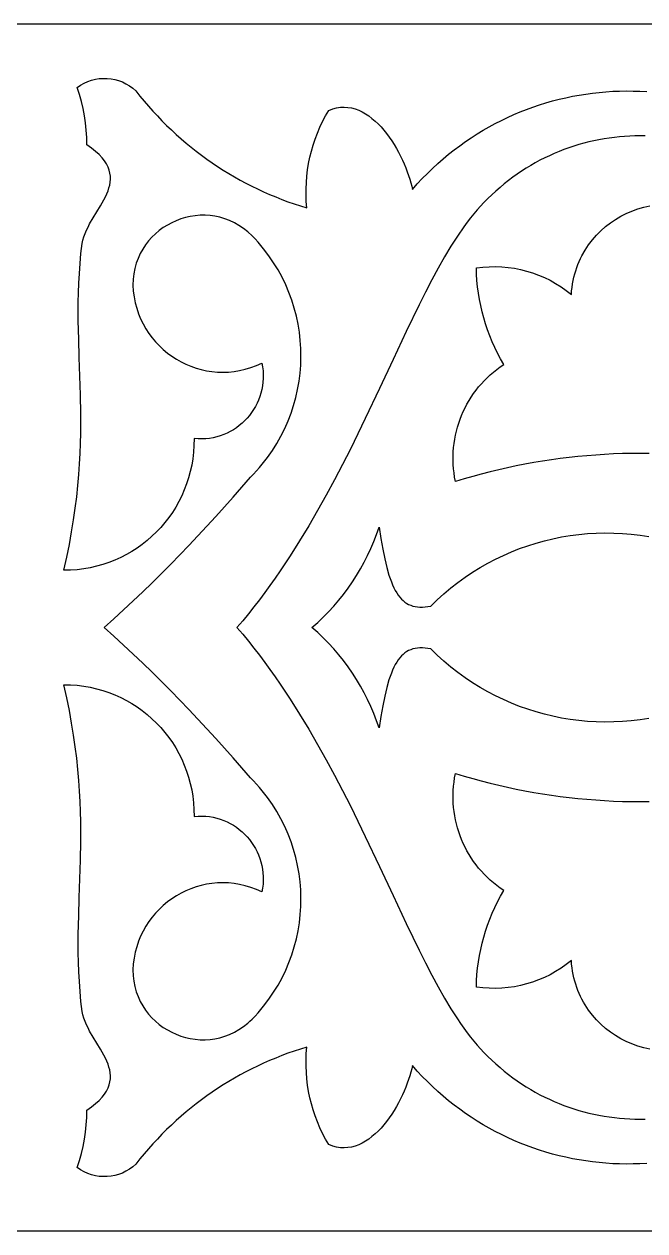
# Model space of a CAD drawing. Extents: x -364 to 370, y 80 to 163.
# Drawn here: x -119.3 to -76.6, y 80.4 to 163.4 of the extents above; entities that cross this region are included whole.
import ezdxf

# ---------------------------------------------------------------- set-up
doc = ezdxf.new("R2010")
doc.units = 0
doc.layers.add('LAYER_1', color=18, linetype='CONTINUOUS')

msp = doc.modelspace()

# ---------------------------------------------------------------- linework, layer by layer
at = {"layer": 'LAYER_1'}
msp.add_lwpolyline([(-364.203, 80.388), (-241.776, 80.388), (-119.349, 80.388), (3.079, 80.388), (125.506, 80.388), (247.933, 80.388), (370.36, 80.388), (370.36, 163.388), (247.933, 163.388), (125.506, 163.388), (3.079, 163.388), (-119.349, 163.388), (-241.776, 163.388), (-364.203, 163.388)], close=True, dxfattribs=at)
for points in [[(-76.511, 85.029), (-76.978, 85.003), (-77.445, 84.988), (-77.913, 84.984), (-78.38, 84.991), (-78.846, 85.009), (-79.312, 85.039), (-79.778, 85.08), (-80.242, 85.131), (-80.705, 85.194), (-81.166, 85.268), (-81.626, 85.353), (-82.084, 85.448), (-82.54, 85.555), (-82.993, 85.673), (-83.444, 85.802), (-83.892, 85.942), (-84.338, 86.092), (-84.78, 86.254), (-85.218, 86.426), (-85.653, 86.61), (-86.085, 86.804), (-86.512, 87.009), (-86.935, 87.225), (-87.354, 87.452), (-87.767, 87.69), (-88.177, 87.938), (-88.581, 88.197), (-88.979, 88.467), (-89.372, 88.748), (-89.76, 89.039), (-90.141, 89.341), (-90.517, 89.654), (-90.886, 89.978), (-91.248, 90.312), (-91.604, 90.657), (-91.952, 91.012), (-92.294, 91.378), (-92.628, 91.755), (-92.677, 91.529), (-92.738, 91.293), (-92.81, 91.048), (-92.892, 90.795), (-92.984, 90.537), (-93.086, 90.274), (-93.197, 90.007), (-93.318, 89.738), (-93.448, 89.469), (-93.588, 89.201), (-93.735, 88.935), (-93.891, 88.672), (-94.056, 88.415), (-94.228, 88.164), (-94.408, 87.921), (-94.595, 87.686), (-94.789, 87.463), (-94.991, 87.251), (-95.198, 87.053), (-95.413, 86.869), (-95.633, 86.702), (-95.859, 86.552), (-96.091, 86.421), (-96.328, 86.31), (-96.57, 86.22), (-96.817, 86.154), (-97.069, 86.112), (-97.325, 86.097), (-97.585, 86.108), (-97.849, 86.148), (-98.116, 86.217), (-98.387, 86.318), (-98.606, 86.7), (-98.809, 87.089), (-98.996, 87.484), (-99.167, 87.887), (-99.321, 88.295), (-99.458, 88.708), (-99.579, 89.126), (-99.683, 89.549), (-99.77, 89.976), (-99.84, 90.406), (-99.893, 90.838), (-99.929, 91.273), (-99.947, 91.71), (-99.948, 92.148), (-99.932, 92.587), (-99.897, 93.026), (-100.333, 92.892), (-100.765, 92.75), (-101.193, 92.6), (-101.618, 92.441), (-102.04, 92.274), (-102.458, 92.1), (-102.872, 91.917), (-103.282, 91.727), (-103.687, 91.528), (-104.089, 91.322), (-104.487, 91.109), (-104.88, 90.887), (-105.268, 90.658), (-105.653, 90.422), (-106.032, 90.178), (-106.406, 89.927), (-106.776, 89.669), (-107.141, 89.404), (-107.5, 89.131), (-107.855, 88.852), (-108.204, 88.565), (-108.547, 88.272), (-108.886, 87.972), (-109.218, 87.665), (-109.545, 87.352), (-109.866, 87.032), (-110.18, 86.705), (-110.489, 86.372), (-110.792, 86.033), (-111.088, 85.687), (-111.378, 85.335), (-111.662, 84.977), (-111.877, 84.791), (-112.105, 84.627), (-112.343, 84.486), (-112.59, 84.367), (-112.845, 84.271), (-113.106, 84.198), (-113.371, 84.147), (-113.64, 84.12), (-113.909, 84.116), (-114.179, 84.135), (-114.446, 84.177), (-114.711, 84.242), (-114.97, 84.331), (-115.223, 84.444), (-115.468, 84.58), (-115.703, 84.739), (-115.546, 85.219), (-115.41, 85.703), (-115.294, 86.193), (-115.199, 86.687), (-115.125, 87.185), (-115.072, 87.686), (-115.04, 88.189), (-115.029, 88.693), (-114.712, 88.919), (-114.435, 89.142), (-114.195, 89.362), (-113.99, 89.58), (-113.82, 89.795), (-113.681, 90.008), (-113.573, 90.218), (-113.493, 90.427), (-113.44, 90.635), (-113.412, 90.841), (-113.406, 91.046), (-113.422, 91.25), (-113.457, 91.453), (-113.509, 91.656), (-113.577, 91.858), (-113.659, 92.061), (-113.753, 92.264), (-113.857, 92.467), (-114.089, 92.875), (-114.34, 93.287), (-114.594, 93.705), (-114.839, 94.131), (-114.953, 94.347), (-115.059, 94.566), (-115.155, 94.788), (-115.24, 95.012), (-115.31, 95.24), (-115.366, 95.471), (-115.442, 96.173), (-115.503, 96.863), (-115.55, 97.54), (-115.584, 98.208), (-115.606, 98.866), (-115.619, 99.516), (-115.619, 100.799), (-115.594, 102.066), (-115.555, 103.328), (-115.511, 104.595), (-115.473, 105.877), (-115.451, 107.186), (-115.45, 107.854), (-115.456, 108.531), (-115.471, 109.221), (-115.497, 109.924), (-115.535, 110.641), (-115.585, 111.373), (-115.65, 112.123), (-115.731, 112.89), (-115.828, 113.677), (-115.944, 114.485), (-116.079, 115.315), (-116.234, 116.169), (-116.412, 117.047), (-116.613, 117.952), (-116.149, 117.943), (-115.69, 117.911), (-115.239, 117.856), (-114.795, 117.779), (-114.358, 117.679), (-113.93, 117.559), (-113.511, 117.418), (-113.102, 117.257), (-112.703, 117.076), (-112.314, 116.877), (-111.937, 116.659), (-111.572, 116.423), (-111.219, 116.171), (-110.879, 115.902), (-110.553, 115.617), (-110.241, 115.316), (-109.944, 115.001), (-109.662, 114.671), (-109.396, 114.328), (-109.147, 113.972), (-108.914, 113.604), (-108.7, 113.223), (-108.504, 112.832), (-108.326, 112.43), (-108.168, 112.017), (-108.03, 111.595), (-107.913, 111.164), (-107.816, 110.725), (-107.742, 110.278), (-107.689, 109.824), (-107.66, 109.363), (-107.654, 108.897), (-107.383, 108.917), (-107.116, 108.921), (-106.853, 108.908), (-106.594, 108.88), (-106.341, 108.837), (-106.092, 108.778), (-105.85, 108.706), (-105.614, 108.62), (-105.385, 108.52), (-105.163, 108.408), (-104.948, 108.283), (-104.742, 108.147), (-104.544, 107.999), (-104.355, 107.84), (-104.175, 107.671), (-104.005, 107.493), (-103.846, 107.305), (-103.697, 107.108), (-103.56, 106.902), (-103.434, 106.689), (-103.32, 106.469), (-103.219, 106.242), (-103.13, 106.008), (-103.055, 105.768), (-102.994, 105.524), (-102.947, 105.274), (-102.915, 105.02), (-102.898, 104.762), (-102.897, 104.5), (-102.911, 104.236), (-102.942, 103.969), (-102.99, 103.7), (-103.369, 103.869), (-103.75, 104.011), (-104.134, 104.126), (-104.519, 104.214), (-104.904, 104.277), (-105.288, 104.315), (-105.67, 104.328), (-106.049, 104.317), (-106.425, 104.282), (-106.796, 104.225), (-107.162, 104.145), (-107.521, 104.043), (-107.873, 103.921), (-108.216, 103.777), (-108.55, 103.614), (-108.873, 103.431), (-109.186, 103.23), (-109.486, 103.01), (-109.773, 102.772), (-110.045, 102.518), (-110.303, 102.247), (-110.544, 101.959), (-110.769, 101.657), (-110.976, 101.339), (-111.163, 101.007), (-111.331, 100.662), (-111.478, 100.303), (-111.604, 99.932), (-111.706, 99.549), (-111.785, 99.155), (-111.84, 98.75), (-111.868, 98.334), (-111.85, 97.939), (-111.802, 97.558), (-111.728, 97.19), (-111.628, 96.837), (-111.503, 96.498), (-111.355, 96.175), (-111.184, 95.867), (-110.994, 95.576), (-110.784, 95.302), (-110.556, 95.046), (-110.311, 94.807), (-110.051, 94.588), (-109.777, 94.387), (-109.49, 94.206), (-109.192, 94.046), (-108.884, 93.906), (-108.567, 93.787), (-108.243, 93.691), (-107.913, 93.617), (-107.578, 93.566), (-107.239, 93.538), (-106.898, 93.535), (-106.557, 93.556), (-106.216, 93.602), (-105.877, 93.674), (-105.541, 93.773), (-105.209, 93.898), (-104.883, 94.051), (-104.565, 94.231), (-104.254, 94.44), (-103.954, 94.678), (-103.808, 94.808), (-103.665, 94.945), (-103.456, 95.164), (-103.254, 95.386), (-103.058, 95.613), (-102.869, 95.843), (-102.512, 96.313), (-102.181, 96.798), (-101.877, 97.294), (-101.6, 97.802), (-101.35, 98.32), (-101.126, 98.847), (-100.93, 99.383), (-100.76, 99.925), (-100.616, 100.474), (-100.5, 101.028), (-100.41, 101.585), (-100.347, 102.146), (-100.311, 102.708), (-100.301, 103.272), (-100.319, 103.835), (-100.362, 104.397), (-100.433, 104.956), (-100.53, 105.513), (-100.654, 106.065), (-100.805, 106.611), (-100.982, 107.151), (-101.186, 107.684), (-101.417, 108.208), (-101.674, 108.723), (-101.958, 109.227), (-102.269, 109.719), (-102.606, 110.199), (-102.97, 110.665), (-103.161, 110.892), (-103.36, 111.116), (-103.565, 111.336), (-103.777, 111.551), (-104.364, 112.237), (-104.957, 112.917), (-105.556, 113.592), (-106.16, 114.262), (-106.77, 114.927), (-107.385, 115.587), (-108.006, 116.241), (-108.632, 116.89), (-109.264, 117.534), (-109.901, 118.172), (-110.544, 118.805), (-111.191, 119.433), (-111.844, 120.055), (-112.503, 120.672), (-113.166, 121.283), (-113.835, 121.888), (-113.166, 122.493), (-112.503, 123.104), (-111.844, 123.721), (-111.191, 124.343), (-110.544, 124.971), (-109.901, 125.604), (-109.264, 126.242), (-108.632, 126.886), (-108.006, 127.535), (-107.385, 128.189), (-106.77, 128.849), (-106.16, 129.514), (-105.556, 130.184), (-104.957, 130.859), (-104.364, 131.539), (-103.777, 132.225), (-103.565, 132.44), (-103.36, 132.66), (-103.161, 132.884), (-102.97, 133.111), (-102.606, 133.577), (-102.269, 134.057), (-101.958, 134.549), (-101.674, 135.053), (-101.417, 135.568), (-101.186, 136.092), (-100.982, 136.625), (-100.805, 137.165), (-100.654, 137.711), (-100.53, 138.263), (-100.433, 138.82), (-100.362, 139.379), (-100.319, 139.941), (-100.301, 140.504), (-100.311, 141.068), (-100.347, 141.63), (-100.41, 142.191), (-100.5, 142.748), (-100.616, 143.302), (-100.76, 143.851), (-100.93, 144.393), (-101.126, 144.929), (-101.35, 145.456), (-101.6, 145.974), (-101.877, 146.482), (-102.181, 146.978), (-102.512, 147.462), (-102.869, 147.933), (-103.058, 148.163), (-103.254, 148.39), (-103.456, 148.612), (-103.665, 148.831), (-103.954, 149.098), (-104.254, 149.336), (-104.565, 149.545), (-104.883, 149.725), (-105.209, 149.878), (-105.541, 150.003), (-105.877, 150.102), (-106.216, 150.174), (-106.557, 150.22), (-106.898, 150.241), (-107.239, 150.238), (-107.578, 150.21), (-107.913, 150.159), (-108.243, 150.085), (-108.567, 149.989), (-108.884, 149.87), (-109.192, 149.73), (-109.49, 149.57), (-109.777, 149.389), (-110.051, 149.188), (-110.311, 148.969), (-110.556, 148.73), (-110.784, 148.474), (-110.994, 148.2), (-111.184, 147.909), (-111.355, 147.601), (-111.503, 147.278), (-111.628, 146.939), (-111.728, 146.586), (-111.802, 146.218), (-111.85, 145.836), (-111.868, 145.442), (-111.84, 145.026), (-111.785, 144.621), (-111.706, 144.227), (-111.604, 143.844), (-111.478, 143.473), (-111.331, 143.114), (-111.163, 142.769), (-110.976, 142.437), (-110.769, 142.119), (-110.544, 141.817), (-110.303, 141.529), (-110.045, 141.258), (-109.773, 141.003), (-109.486, 140.766), (-109.186, 140.546), (-108.873, 140.345), (-108.55, 140.162), (-108.216, 139.999), (-107.873, 139.855), (-107.521, 139.733), (-107.162, 139.631), (-106.796, 139.551), (-106.425, 139.494), (-106.049, 139.459), (-105.67, 139.448), (-105.288, 139.461), (-104.904, 139.499), (-104.519, 139.561), (-104.134, 139.65), (-103.75, 139.765), (-103.369, 139.907), (-102.99, 140.076), (-102.942, 139.807), (-102.911, 139.54), (-102.897, 139.276), (-102.898, 139.014), (-102.915, 138.756), (-102.947, 138.502), (-102.994, 138.252), (-103.055, 138.007), (-103.13, 137.768), (-103.219, 137.534), (-103.32, 137.307), (-103.434, 137.087), (-103.56, 136.874), (-103.697, 136.668), (-103.846, 136.471), (-104.005, 136.283), (-104.175, 136.105), (-104.355, 135.936), (-104.544, 135.777), (-104.742, 135.629), (-104.948, 135.493), (-105.163, 135.368), (-105.385, 135.256), (-105.614, 135.156), (-105.85, 135.07), (-106.092, 134.998), (-106.341, 134.939), (-106.594, 134.896), (-106.853, 134.868), (-107.116, 134.855), (-107.383, 134.859), (-107.654, 134.879), (-107.66, 134.413), (-107.689, 133.952), (-107.742, 133.498), (-107.816, 133.051), (-107.913, 132.612), (-108.03, 132.181), (-108.168, 131.759), (-108.326, 131.346), (-108.504, 130.944), (-108.7, 130.552), (-108.914, 130.172), (-109.147, 129.804), (-109.396, 129.448), (-109.662, 129.104), (-109.944, 128.775), (-110.241, 128.46), (-110.553, 128.159), (-110.879, 127.874), (-111.219, 127.605), (-111.572, 127.352), (-111.937, 127.117), (-112.314, 126.899), (-112.703, 126.7), (-113.102, 126.519), (-113.511, 126.358), (-113.93, 126.217), (-114.358, 126.097), (-114.795, 125.997), (-115.239, 125.92), (-115.69, 125.865), (-116.149, 125.833), (-116.613, 125.824), (-116.412, 126.729), (-116.234, 127.607), (-116.079, 128.46), (-115.944, 129.291), (-115.828, 130.099), (-115.731, 130.886), (-115.65, 131.653), (-115.585, 132.403), (-115.535, 133.135), (-115.497, 133.852), (-115.471, 134.555), (-115.456, 135.244), (-115.451, 136.59), (-115.473, 137.899), (-115.555, 140.448), (-115.594, 141.71), (-115.619, 142.977), (-115.623, 143.616), (-115.619, 144.26), (-115.606, 144.91), (-115.584, 145.568), (-115.55, 146.236), (-115.503, 146.913), (-115.442, 147.602), (-115.366, 148.305), (-115.31, 148.536), (-115.24, 148.764), (-115.155, 148.988), (-115.059, 149.21), (-114.953, 149.429), (-114.839, 149.645), (-114.594, 150.071), (-114.34, 150.489), (-114.089, 150.901), (-113.857, 151.309), (-113.753, 151.512), (-113.659, 151.715), (-113.577, 151.918), (-113.509, 152.12), (-113.457, 152.323), (-113.422, 152.526), (-113.406, 152.73), (-113.412, 152.935), (-113.44, 153.141), (-113.493, 153.349), (-113.573, 153.558), (-113.681, 153.768), (-113.82, 153.981), (-113.99, 154.196), (-114.195, 154.414), (-114.435, 154.634), (-114.712, 154.857), (-115.029, 155.083), (-115.04, 155.587), (-115.072, 156.09), (-115.125, 156.591), (-115.199, 157.089), (-115.294, 157.583), (-115.41, 158.072), (-115.546, 158.557), (-115.703, 159.037), (-115.468, 159.196), (-115.223, 159.332), (-114.97, 159.445), (-114.711, 159.534), (-114.446, 159.599), (-114.179, 159.641), (-113.909, 159.66), (-113.64, 159.656), (-113.371, 159.628), (-113.106, 159.578), (-112.845, 159.505), (-112.59, 159.409), (-112.343, 159.29), (-112.105, 159.149), (-111.877, 158.985), (-111.662, 158.799), (-111.378, 158.441), (-111.088, 158.089), (-110.792, 157.743), (-110.489, 157.404), (-110.18, 157.071), (-109.866, 156.744), (-109.545, 156.424), (-109.218, 156.111), (-108.886, 155.804), (-108.547, 155.504), (-108.204, 155.211), (-107.855, 154.924), (-107.5, 154.645), (-107.141, 154.372), (-106.776, 154.107), (-106.406, 153.849), (-106.032, 153.598), (-105.653, 153.354), (-105.268, 153.118), (-104.88, 152.889), (-104.487, 152.667), (-104.089, 152.454), (-103.687, 152.248), (-103.282, 152.049), (-102.872, 151.859), (-102.458, 151.676), (-102.04, 151.501), (-101.618, 151.335), (-101.193, 151.176), (-100.765, 151.026), (-100.333, 150.884), (-99.897, 150.75), (-99.932, 151.189), (-99.948, 151.628), (-99.947, 152.066), (-99.929, 152.503), (-99.893, 152.938), (-99.84, 153.37), (-99.77, 153.8), (-99.683, 154.227), (-99.579, 154.65), (-99.458, 155.068), (-99.321, 155.481), (-99.167, 155.889), (-98.996, 156.292), (-98.809, 156.687), (-98.606, 157.076), (-98.387, 157.457), (-98.116, 157.559), (-97.849, 157.628), (-97.585, 157.668), (-97.325, 157.679), (-97.069, 157.663), (-96.817, 157.622), (-96.57, 157.555), (-96.328, 157.466), (-96.091, 157.355), (-95.859, 157.224), (-95.633, 157.074), (-95.413, 156.907), (-95.198, 156.723), (-94.991, 156.525), (-94.789, 156.313), (-94.595, 156.09), (-94.408, 155.855), (-94.228, 155.612), (-94.056, 155.361), (-93.891, 155.104), (-93.735, 154.841), (-93.588, 154.575), (-93.448, 154.307), (-93.318, 154.038), (-93.197, 153.769), (-93.086, 153.502), (-92.984, 153.239), (-92.892, 152.98), (-92.81, 152.728), (-92.738, 152.483), (-92.677, 152.247), (-92.628, 152.021), (-92.294, 152.398), (-91.952, 152.764), (-91.604, 153.119), (-91.248, 153.464), (-90.886, 153.798), (-90.517, 154.122), (-90.141, 154.435), (-89.76, 154.737), (-89.372, 155.028), (-88.979, 155.309), (-88.581, 155.579), (-88.177, 155.838), (-87.767, 156.086), (-87.354, 156.324), (-86.935, 156.551), (-86.512, 156.767), (-86.085, 156.972), (-85.653, 157.166), (-85.218, 157.35), (-84.78, 157.522), (-84.338, 157.684), (-83.892, 157.834), (-83.444, 157.974), (-82.993, 158.103), (-82.54, 158.221), (-82.084, 158.328), (-81.626, 158.423), (-81.166, 158.508), (-80.705, 158.582), (-80.242, 158.645), (-79.778, 158.696), (-79.312, 158.737), (-78.846, 158.767), (-78.38, 158.785), (-77.913, 158.792), (-77.445, 158.788), (-76.978, 158.773), (-76.511, 158.747)], [(-76.606, 155.695), (-76.962, 155.701), (-77.317, 155.698), (-77.673, 155.686), (-78.028, 155.666), (-78.383, 155.637), (-78.737, 155.599), (-79.09, 155.554), (-79.442, 155.499), (-79.793, 155.436), (-80.143, 155.365), (-80.491, 155.285), (-80.837, 155.197), (-81.182, 155.1), (-81.525, 154.995), (-81.865, 154.881), (-82.203, 154.759), (-82.539, 154.628), (-82.872, 154.489), (-83.203, 154.341), (-83.53, 154.185), (-83.854, 154.021), (-84.175, 153.847), (-84.492, 153.666), (-84.806, 153.476), (-85.116, 153.278), (-85.422, 153.071), (-85.724, 152.855), (-86.021, 152.632), (-86.314, 152.4), (-86.603, 152.159), (-86.886, 151.91), (-87.165, 151.652), (-87.439, 151.387), (-87.707, 151.112), (-87.943, 150.867), (-88.177, 150.609), (-88.408, 150.339), (-88.638, 150.055), (-88.865, 149.76), (-89.091, 149.453), (-89.539, 148.805), (-89.982, 148.113), (-90.421, 147.379), (-90.858, 146.608), (-91.294, 145.799), (-91.73, 144.958), (-92.167, 144.084), (-93.052, 142.253), (-93.958, 140.326), (-94.895, 138.323), (-95.872, 136.262), (-96.38, 135.217), (-96.901, 134.164), (-97.438, 133.108), (-97.991, 132.049), (-98.562, 130.99), (-99.152, 129.935), (-99.763, 128.885), (-100.395, 127.842), (-101.049, 126.81), (-101.728, 125.79), (-102.077, 125.286), (-102.432, 124.786), (-102.794, 124.29), (-103.163, 123.799), (-103.539, 123.313), (-103.921, 122.832), (-104.311, 122.357), (-104.709, 121.888), (-104.311, 121.419), (-103.921, 120.944), (-103.539, 120.463), (-103.163, 119.977), (-102.794, 119.486), (-102.432, 118.99), (-102.077, 118.49), (-101.728, 117.986), (-101.049, 116.966), (-100.395, 115.934), (-99.763, 114.891), (-99.152, 113.841), (-98.562, 112.786), (-97.991, 111.727), (-97.438, 110.668), (-96.901, 109.612), (-96.38, 108.559), (-95.872, 107.514), (-94.895, 105.453), (-93.958, 103.45), (-93.052, 101.523), (-92.608, 100.594), (-92.167, 99.692), (-91.73, 98.818), (-91.294, 97.976), (-90.858, 97.168), (-90.421, 96.396), (-89.982, 95.663), (-89.539, 94.971), (-89.316, 94.642), (-89.091, 94.323), (-88.865, 94.016), (-88.638, 93.721), (-88.408, 93.437), (-88.177, 93.167), (-87.943, 92.909), (-87.707, 92.664), (-87.439, 92.389), (-87.165, 92.124), (-86.886, 91.866), (-86.603, 91.617), (-86.314, 91.376), (-86.021, 91.144), (-85.724, 90.921), (-85.422, 90.705), (-85.116, 90.498), (-84.806, 90.3), (-84.492, 90.11), (-84.175, 89.928), (-83.854, 89.755), (-83.53, 89.591), (-83.203, 89.435), (-82.872, 89.287), (-82.539, 89.148), (-82.203, 89.017), (-81.865, 88.895), (-81.525, 88.781), (-81.182, 88.676), (-80.837, 88.579), (-80.491, 88.491), (-80.143, 88.411), (-79.793, 88.339), (-79.442, 88.277), (-79.09, 88.222), (-78.737, 88.177), (-78.383, 88.139), (-78.028, 88.11), (-77.673, 88.09), (-77.317, 88.078), (-76.962, 88.075), (-76.606, 88.081)], [(-76.338, 133.859), (-76.952, 133.863), (-77.566, 133.858), (-78.18, 133.845), (-78.793, 133.822), (-79.406, 133.791), (-80.019, 133.751), (-80.63, 133.702), (-81.242, 133.645), (-81.852, 133.579), (-82.461, 133.504), (-83.07, 133.421), (-83.677, 133.329), (-84.283, 133.228), (-84.888, 133.119), (-85.491, 133.001), (-86.093, 132.874), (-86.694, 132.738), (-87.292, 132.594), (-87.889, 132.441), (-88.485, 132.28), (-89.078, 132.11), (-89.669, 131.932), (-89.725, 132.224), (-89.768, 132.517), (-89.801, 132.809), (-89.822, 133.101), (-89.832, 133.393), (-89.832, 133.683), (-89.82, 133.973), (-89.798, 134.26), (-89.765, 134.547), (-89.721, 134.831), (-89.667, 135.112), (-89.603, 135.391), (-89.529, 135.667), (-89.444, 135.94), (-89.35, 136.21), (-89.246, 136.475), (-89.132, 136.737), (-89.009, 136.994), (-88.876, 137.247), (-88.734, 137.495), (-88.583, 137.737), (-88.422, 137.975), (-88.253, 138.206), (-88.075, 138.431), (-87.888, 138.651), (-87.692, 138.863), (-87.488, 139.069), (-87.275, 139.267), (-87.054, 139.458), (-86.825, 139.642), (-86.588, 139.817), (-86.343, 139.984), (-86.561, 140.364), (-86.766, 140.75), (-86.958, 141.143), (-87.137, 141.541), (-87.303, 141.944), (-87.455, 142.351), (-87.595, 142.764), (-87.72, 143.181), (-87.832, 143.601), (-87.931, 144.026), (-88.016, 144.453), (-88.087, 144.883), (-88.144, 145.316), (-88.187, 145.751), (-88.216, 146.188), (-88.231, 146.626), (-87.792, 146.678), (-87.354, 146.706), (-86.917, 146.711), (-86.481, 146.694), (-86.048, 146.654), (-85.618, 146.592), (-85.193, 146.508), (-84.773, 146.402), (-84.358, 146.275), (-83.951, 146.127), (-83.551, 145.957), (-83.159, 145.767), (-82.777, 145.556), (-82.404, 145.325), (-82.043, 145.074), (-81.694, 144.803), (-81.675, 145.045), (-81.647, 145.284), (-81.612, 145.52), (-81.569, 145.751), (-81.518, 145.979), (-81.46, 146.203), (-81.395, 146.422), (-81.323, 146.638), (-81.243, 146.849), (-81.157, 147.056), (-81.065, 147.258), (-80.966, 147.457), (-80.75, 147.839), (-80.511, 148.203), (-80.249, 148.548), (-79.967, 148.873), (-79.665, 149.177), (-79.345, 149.459), (-79.009, 149.72), (-78.657, 149.959), (-78.291, 150.174), (-77.913, 150.365), (-77.523, 150.532), (-77.123, 150.674), (-76.715, 150.79), (-76.3, 150.88)], [(-76.366, 115.638), (-76.969, 115.543), (-77.572, 115.47), (-78.176, 115.418), (-78.78, 115.389), (-79.383, 115.381), (-79.985, 115.394), (-80.586, 115.429), (-81.184, 115.485), (-81.78, 115.562), (-82.372, 115.66), (-82.96, 115.779), (-83.543, 115.919), (-84.122, 116.079), (-84.694, 116.26), (-85.261, 116.462), (-85.821, 116.683), (-86.373, 116.925), (-86.918, 117.186), (-87.453, 117.468), (-87.98, 117.769), (-88.497, 118.09), (-89.004, 118.43), (-89.5, 118.79), (-89.985, 119.169), (-90.458, 119.567), (-90.918, 119.984), (-91.366, 120.419), (-91.566, 120.452), (-91.758, 120.473), (-91.942, 120.483), (-92.118, 120.482), (-92.286, 120.47), (-92.447, 120.446), (-92.601, 120.41), (-92.749, 120.361), (-92.889, 120.301), (-93.024, 120.227), (-93.152, 120.141), (-93.275, 120.042), (-93.392, 119.929), (-93.504, 119.804), (-93.611, 119.664), (-93.713, 119.51), (-93.811, 119.343), (-93.905, 119.16), (-93.995, 118.964), (-94.081, 118.752), (-94.164, 118.526), (-94.244, 118.284), (-94.395, 117.754), (-94.537, 117.16), (-94.672, 116.501), (-94.802, 115.774), (-94.93, 114.979), (-95.101, 115.479), (-95.29, 115.973), (-95.494, 116.458), (-95.716, 116.936), (-95.953, 117.404), (-96.205, 117.864), (-96.474, 118.315), (-96.757, 118.756), (-97.056, 119.187), (-97.369, 119.607), (-97.696, 120.017), (-98.038, 120.415), (-98.394, 120.802), (-98.763, 121.176), (-99.146, 121.539), (-99.541, 121.888), (-99.146, 122.237), (-98.763, 122.6), (-98.394, 122.974), (-98.038, 123.361), (-97.696, 123.759), (-97.369, 124.169), (-97.056, 124.589), (-96.757, 125.02), (-96.474, 125.461), (-96.205, 125.912), (-95.953, 126.372), (-95.716, 126.84), (-95.494, 127.318), (-95.29, 127.803), (-95.101, 128.296), (-94.93, 128.797), (-94.802, 128.002), (-94.672, 127.275), (-94.537, 126.616), (-94.395, 126.022), (-94.244, 125.492), (-94.164, 125.25), (-94.081, 125.024), (-93.995, 124.812), (-93.905, 124.616), (-93.811, 124.433), (-93.713, 124.266), (-93.611, 124.112), (-93.504, 123.972), (-93.392, 123.846), (-93.275, 123.734), (-93.152, 123.635), (-93.024, 123.549), (-92.889, 123.475), (-92.749, 123.415), (-92.601, 123.366), (-92.447, 123.33), (-92.286, 123.306), (-92.118, 123.293), (-91.942, 123.293), (-91.758, 123.303), (-91.566, 123.324), (-91.366, 123.357), (-90.918, 123.792), (-90.458, 124.209), (-89.985, 124.607), (-89.5, 124.986), (-89.004, 125.346), (-88.497, 125.686), (-87.98, 126.007), (-87.453, 126.308), (-86.918, 126.59), (-86.373, 126.851), (-85.821, 127.093), (-85.261, 127.314), (-84.694, 127.516), (-84.122, 127.697), (-83.543, 127.857), (-82.96, 127.997), (-82.372, 128.116), (-81.78, 128.214), (-81.184, 128.291), (-80.586, 128.347), (-79.985, 128.382), (-79.383, 128.395), (-78.78, 128.387), (-78.176, 128.358), (-77.572, 128.306), (-76.969, 128.233), (-76.366, 128.138)], [(-76.3, 92.896), (-76.715, 92.986), (-77.123, 93.102), (-77.523, 93.244), (-77.913, 93.411), (-78.291, 93.602), (-78.657, 93.817), (-79.009, 94.056), (-79.345, 94.317), (-79.665, 94.599), (-79.967, 94.903), (-80.249, 95.228), (-80.511, 95.573), (-80.75, 95.937), (-80.861, 96.126), (-80.966, 96.319), (-81.065, 96.517), (-81.157, 96.72), (-81.243, 96.927), (-81.323, 97.138), (-81.395, 97.354), (-81.46, 97.573), (-81.518, 97.797), (-81.569, 98.025), (-81.612, 98.256), (-81.647, 98.491), (-81.675, 98.731), (-81.694, 98.973), (-82.043, 98.702), (-82.404, 98.451), (-82.777, 98.22), (-83.159, 98.009), (-83.551, 97.819), (-83.951, 97.649), (-84.358, 97.501), (-84.773, 97.374), (-85.193, 97.268), (-85.618, 97.184), (-86.048, 97.122), (-86.481, 97.082), (-86.917, 97.065), (-87.354, 97.07), (-87.792, 97.098), (-88.231, 97.15), (-88.216, 97.588), (-88.187, 98.025), (-88.144, 98.46), (-88.087, 98.893), (-88.016, 99.323), (-87.931, 99.75), (-87.832, 100.175), (-87.72, 100.595), (-87.595, 101.012), (-87.455, 101.424), (-87.303, 101.832), (-87.137, 102.235), (-86.958, 102.633), (-86.766, 103.026), (-86.561, 103.412), (-86.343, 103.792), (-86.588, 103.959), (-86.825, 104.134), (-87.054, 104.318), (-87.275, 104.509), (-87.488, 104.707), (-87.692, 104.913), (-87.888, 105.125), (-88.075, 105.345), (-88.253, 105.57), (-88.422, 105.801), (-88.583, 106.039), (-88.734, 106.281), (-88.876, 106.529), (-89.009, 106.782), (-89.132, 107.039), (-89.246, 107.301), (-89.35, 107.566), (-89.444, 107.836), (-89.529, 108.109), (-89.603, 108.385), (-89.667, 108.664), (-89.721, 108.945), (-89.765, 109.229), (-89.798, 109.515), (-89.82, 109.803), (-89.832, 110.093), (-89.832, 110.383), (-89.822, 110.675), (-89.801, 110.967), (-89.768, 111.259), (-89.725, 111.552), (-89.669, 111.844), (-89.078, 111.666), (-88.485, 111.496), (-87.889, 111.334), (-87.292, 111.182), (-86.694, 111.038), (-86.093, 110.902), (-85.491, 110.775), (-84.888, 110.657), (-84.283, 110.548), (-83.677, 110.447), (-83.07, 110.355), (-82.461, 110.272), (-81.852, 110.197), (-81.242, 110.131), (-80.63, 110.073), (-80.019, 110.025), (-79.406, 109.985), (-78.793, 109.954), (-78.18, 109.931), (-77.566, 109.918), (-76.952, 109.913), (-76.338, 109.917)]]:
    msp.add_lwpolyline(points, dxfattribs=at)

doc.saveas('drawing.dxf')
